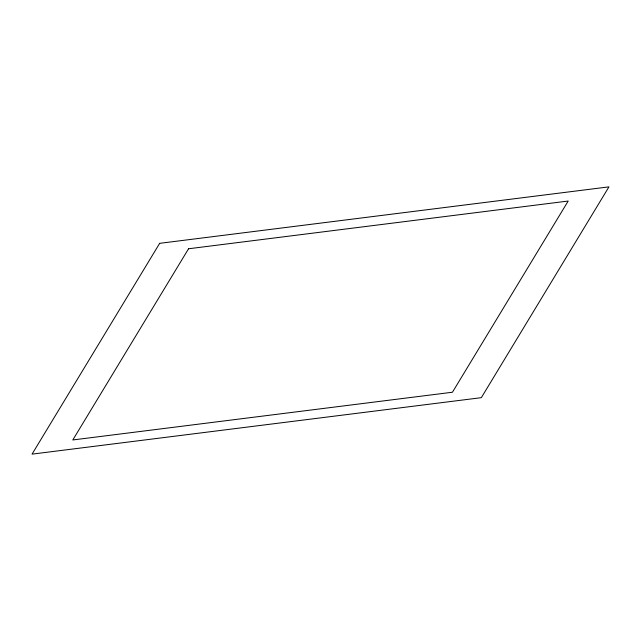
<?xml version="1.0" encoding="UTF-8"?>
<svg xmlns="http://www.w3.org/2000/svg" width="641" height="641" viewBox="0 0 641 641"><rect width="100%" height="100%" fill="white"/><g stroke="black" fill="none" stroke-linecap="round" stroke-linejoin="round"><path stroke-width="0.96" d="M159.673 243.332L32.05 454.132L481.327 397.668L608.95 186.868L159.673 243.332M188.558 248.764L72.802 439.958L452.442 392.236L568.198 201.042L188.558 248.764"/></g></svg>
